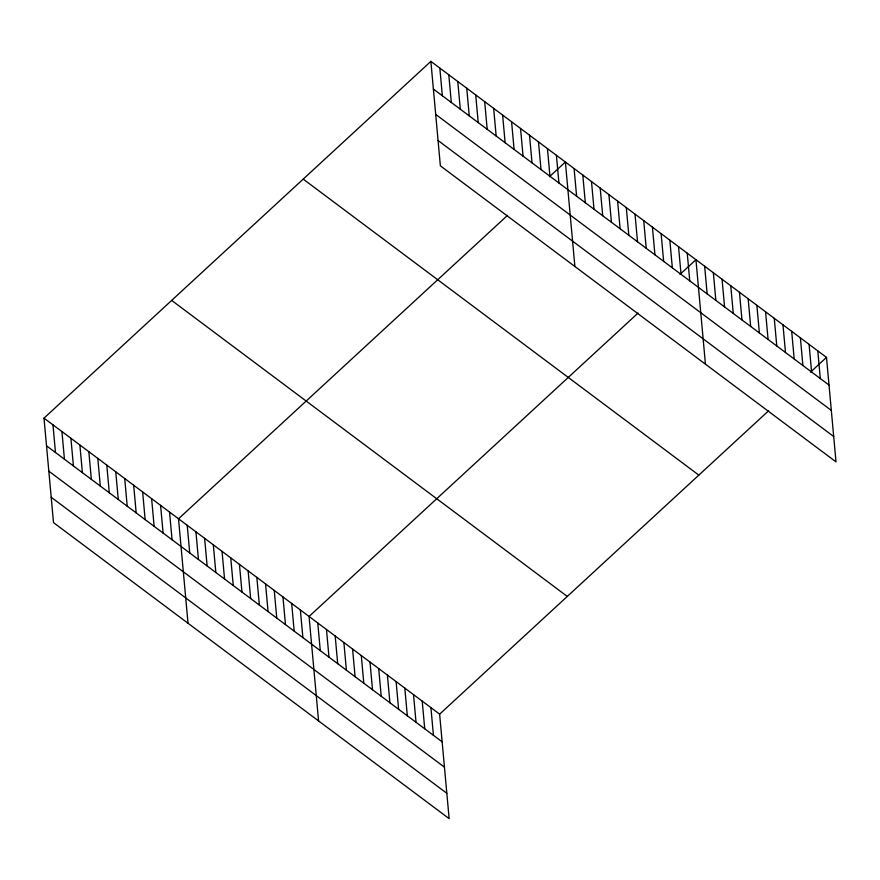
<?xml version="1.0" encoding="UTF-8"?>
<svg xmlns="http://www.w3.org/2000/svg" width="880" height="880" viewBox="0 0 880 880"><rect width="100%" height="100%" fill="white"/><g stroke="black" fill="none" stroke-linecap="round" stroke-linejoin="round"><path stroke-width="1.32" d="M44 418.143L439.626 714.153L449.13 818.62L53.504 522.61L44 418.143L430.87 61.38L826.496 357.39L836 461.857L440.374 165.847L430.87 61.38M507.529 215.369L178.508 518.782L188.023 623.249M549.428 176.737L565.378 162.03L574.893 266.497M638.088 313.049L309.067 616.473L318.571 720.94M679.976 274.428L695.937 259.71L705.441 364.177M439.626 714.153L768.647 410.74M810.535 372.108L826.496 357.39M433.389 89.056L829.015 385.066M435.699 114.4L831.314 410.41M438.075 140.514L833.69 436.513M303.204 179.113L698.83 475.123M171.666 300.41L567.292 596.42M46.519 445.819L442.145 741.829M48.829 471.163L444.444 767.162M51.205 497.266L446.82 793.276M817.784 350.878L820.303 378.554M809.083 344.366L811.602 372.042M800.382 337.854L802.901 365.53M791.681 331.342L794.2 359.018M782.969 324.83L785.488 352.506M774.268 318.318L776.787 345.994M765.567 311.806L768.086 339.482M756.866 305.294L759.385 332.97M748.154 298.782L750.673 326.458M739.453 292.27L741.972 319.946M730.752 285.758L733.271 313.434M722.051 279.246L724.57 306.922M713.35 272.734L715.858 300.41M704.638 266.222L707.157 293.898M687.236 253.198L689.755 280.874M678.535 246.686L681.054 274.362M669.823 240.174L672.342 267.85M661.122 233.662L663.641 261.338M652.421 227.15L654.94 254.826M643.72 220.638L646.239 248.314M635.008 214.126L637.527 241.802M626.307 207.614L628.826 235.29M617.606 201.102L620.125 228.778M608.905 194.59L611.424 222.266M600.193 188.078L602.712 215.754M591.492 181.566L594.011 209.242M582.791 175.054L585.31 202.73M574.09 168.542L576.609 196.218M556.413 155.32L558.932 182.996M547.448 148.61L549.967 176.286M538.483 141.9L541.002 169.576M529.507 135.19L532.026 162.866M520.542 128.48L523.061 156.156M511.577 121.77L514.096 149.446M502.612 115.06L505.131 142.736M493.647 108.35L496.166 136.026M484.671 101.64L487.19 129.316M475.706 94.93L478.225 122.606M466.741 88.22L469.26 115.896M457.776 81.51L460.295 109.186M448.8 74.8L451.319 102.476M439.835 68.09L442.354 95.766M430.914 707.641L433.433 735.317M422.213 701.129L424.732 728.805M413.512 694.617L416.031 722.293M404.811 688.105L407.33 715.781M396.099 681.593L398.618 709.269M387.398 675.081L389.917 702.757M378.697 668.569L381.216 696.245M369.996 662.057L372.515 689.733M361.284 655.545L363.803 683.221M352.583 649.033L355.102 676.709M343.882 642.521L346.401 670.197M335.181 636.009L337.7 663.685M326.48 629.497L328.988 657.173M317.768 622.985L320.287 650.661M300.366 609.95L302.885 637.637M291.665 603.438L294.184 631.125M282.953 596.926L285.472 624.613M274.252 590.414L276.771 618.101M265.551 583.902L268.07 611.589M256.85 577.39L259.369 605.077M248.138 570.878L250.657 598.554M239.437 564.366L241.956 592.042M230.736 557.854L233.255 585.53M222.035 551.342L224.554 579.018M213.323 544.83L215.842 572.506M204.622 538.318L207.141 565.994M195.921 531.806L198.44 559.482M187.22 525.294L189.739 552.97M169.543 512.072L172.062 539.748M160.578 505.362L163.097 533.038M151.613 498.652L154.132 526.339M142.637 491.953L145.156 519.629M133.672 485.243L136.191 512.919M124.707 478.533L127.226 506.209M115.742 471.823L118.261 499.499M106.777 465.113L109.296 492.789M97.801 458.403L100.32 486.079M88.836 451.693L91.355 479.369M79.871 444.983L82.39 472.659M70.906 438.273L73.425 465.949M61.93 431.563L64.449 459.239M52.965 424.853L55.484 452.529"/></g></svg>
